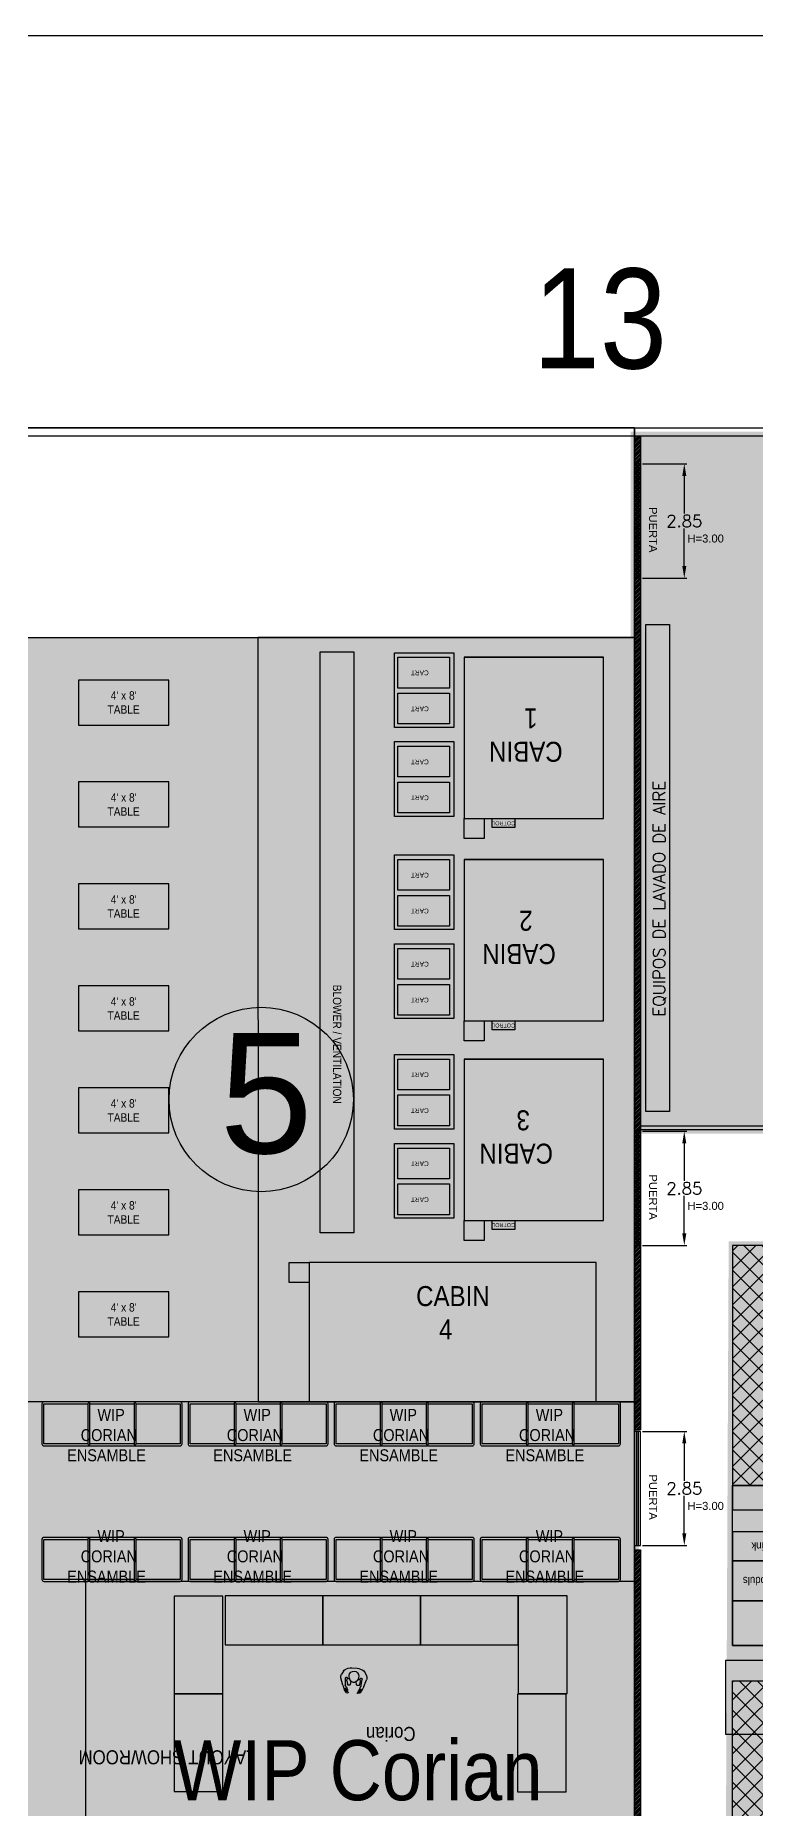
# Model space of a CAD drawing. Header units: millimetres. Extents: x 27 to 199, y 478 to 592.
# Drawn here: x 86.83 to 104.82, y 547.39 to 591.71 of the extents above; entities that cross this region are included whole.
import ezdxf
from ezdxf.lldxf.tags import DXFTag

# ---------------------------------------------------------------- set-up
doc = ezdxf.new("R2010")
doc.units = ezdxf.units.MM
doc.linetypes.add('DASHDOT', pattern=[25.4, 12.7, -6.35, 0, -6.35])
for name, color, linetype in [('1- 3', 3, 'Continuous'), ('1- muro de carga', 5, 'Continuous'), ('8 flmat', 1, 'Continuous'), ('8 hatch 2', 104, 'Continuous'), ('8 text 1', 7, 'Continuous'), ('DIM GENERAL', 1, 'Continuous'), ('ejes', 140, 'DASHDOT'), ('LINEA LIMITE DE ZONIFICACION', 2, 'Continuous')]:
    doc.layers.add(name, color=color, linetype=linetype)
doc.styles.add('ARRAY BASE$0$Standard', font='arial.ttf')
doc.styles.add('ARRAY BASE$0$STYLE1', font='tt0009m_.ttf', dxfattribs={"width": 0.9})
doc.styles.get("Standard").update_dxf_attribs({"font": 'arial.ttf'})
doc.styles.add('TEXTO GENERAL', font='tt0009m_.ttf', dxfattribs={"width": 0.9, "height": 1})
doc.styles.add('TEXTOS', font='romans.shx')
tags = doc.linetypes.add('ARRAY BASE$0$CACHE', pattern=[0.24, 0.12, -0.12]).pattern_tags.tags
tags[6:7] = [DXFTag(74, 4), DXFTag(75, 0), DXFTag(340, '0'), DXFTag(46, 1.0), DXFTag(50, 0.0), DXFTag(44, 0.0), DXFTag(45, 0.0)]
tags[4:5] = [DXFTag(74, 4), DXFTag(75, 0), DXFTag(340, '0'), DXFTag(46, 1.0), DXFTag(50, 0.0), DXFTag(44, 0.0), DXFTag(45, 0.0)]
doc.dimstyles.new('DIM-75P', dxfattribs={"dimtxt": 0.3, "dimasz": 0.3, "dimexe": 0.0675, "dimexo": 0.0468, "dimgap": 0.0375, "dimtad": 0, "dimtih": 1, "dimtoh": 1, "dimzin": 0, "dimdsep": 46, "dimtxsty": 'TEXTOS', "dimcen": 0.3, "dimclrd": 1, "dimclre": 1, "dimclrt": 2, "dimadec": 0, "dimazin": 0, "dimtfac": 1, "dimtmove": 1, "dimatfit": 3, "dimldrblk": 'flecha', "dimfxl": 0.045, "dimtolj": 1, "dimtzin": 0, "dimlwd": -1, "dimlwe": -1, "dimarcsym": 0})
pattern_1 = [(45, (-1108.425183, 463.469737), (-0.0224506403, 0.0224506403), [])]

# ---------------------------------------------------------------- blocks, each defined once
blk = doc.blocks.new('ARRAY BASE$0$CABINA PINTURA')
for p, q in [((5.73, -4.254), (5.73, -0.774)), ((10.784, -4.254), (10.784, -0.774)), ((15.772, -4.254), (15.772, -0.774))]:
    blk.add_line(p, q)
for points in [[(24.34, 0), (5.236, 0), (5.236, -9.411), (24.34, -9.405)], [(5.73, -0.774), (5.73, -4.254), (9.764, -4.254), (9.764, -0.774)], [(10.784, -0.774), (10.784, -4.254), (14.818, -4.254), (14.818, -0.774)], [(15.772, -0.774), (15.772, -4.254), (19.806, -4.254), (19.806, -0.774)], [(20.86, -8.132), (24.34, -8.132), (24.34, -0.955), (20.86, -0.955)], [(9.764, -3.554), (9.764, -2.989), (9.987, -2.989), (9.987, -3.554)], [(14.818, -3.554), (14.818, -2.989), (15.042, -2.989), (15.042, -3.554)], [(19.806, -3.554), (19.806, -2.989), (20.029, -2.989), (20.029, -3.554)], [(9.764, -4.254), (9.764, -3.754), (10.264, -3.754), (10.264, -4.254)], [(14.818, -4.254), (14.818, -3.754), (15.318, -3.754), (15.318, -4.254)], [(19.806, -4.254), (19.806, -3.754), (20.306, -3.754), (20.306, -4.254)], [(7.484, -4.517), (7.484, -5.997), (5.617, -5.997), (5.617, -4.517)], [(6.5, -5.916), (5.73, -5.916), (5.73, -4.623), (6.5, -4.623)], [(7.397, -5.916), (6.627, -5.916), (6.627, -4.623), (7.397, -4.623)], [(9.708, -4.517), (9.708, -5.997), (7.841, -5.997), (7.841, -4.517)], [(8.724, -5.916), (7.954, -5.916), (7.954, -4.623), (8.724, -4.623)], [(9.622, -5.916), (8.852, -5.916), (8.852, -4.623), (9.622, -4.623)], [(12.538, -4.517), (12.538, -5.997), (10.671, -5.997), (10.671, -4.517)], [(11.554, -5.916), (10.784, -5.916), (10.784, -4.623), (11.554, -4.623)], [(12.452, -5.916), (11.682, -5.916), (11.682, -4.623), (12.452, -4.623)], [(14.763, -4.517), (14.763, -5.997), (12.896, -5.997), (12.896, -4.517)], [(13.779, -5.916), (13.009, -5.916), (13.009, -4.623), (13.779, -4.623)], [(14.677, -5.916), (13.907, -5.916), (13.907, -4.623), (14.677, -4.623)], [(17.526, -4.517), (17.526, -5.997), (15.659, -5.997), (15.659, -4.517)], [(16.542, -5.916), (15.772, -5.916), (15.772, -4.623), (16.542, -4.623)], [(17.44, -5.916), (16.67, -5.916), (16.67, -4.623), (17.44, -4.623)], [(19.751, -4.517), (19.751, -5.997), (17.884, -5.997), (17.884, -4.517)], [(18.767, -5.916), (17.997, -5.916), (17.997, -4.623), (18.767, -4.623)], [(19.664, -5.916), (18.894, -5.916), (18.894, -4.623), (19.664, -4.623)], [(20.114, -7.854), (5.594, -7.854), (5.594, -7.01), (20.114, -7.01)], [(20.86, -8.132), (21.36, -8.132), (21.36, -8.632), (20.86, -8.632)], [(5.236, -9.411), (24.34, -9.405), (24.34, -21.331), (5.236, -21.331)], [(6.3, -13.889), (7.425, -13.889), (7.425, -11.639), (6.3, -11.639)], [(8.848, -13.889), (9.973, -13.889), (9.973, -11.639), (8.848, -11.639)], [(11.397, -13.889), (12.522, -13.889), (12.522, -11.639), (11.397, -11.639)], [(13.946, -13.889), (15.071, -13.889), (15.071, -11.639), (13.946, -11.639)], [(16.495, -13.889), (17.62, -13.889), (17.62, -11.639), (16.495, -11.639)], [(19.044, -13.889), (20.169, -13.889), (20.169, -11.639), (19.044, -11.639)], [(21.592, -13.889), (22.717, -13.889), (22.717, -11.639), (21.592, -11.639)], [(6.481, -19.981), (7.606, -19.981), (7.606, -17.731), (6.481, -17.731)], [(9.03, -19.981), (10.155, -19.981), (10.155, -17.731), (9.03, -17.731)], [(11.579, -19.981), (12.704, -19.981), (12.704, -17.731), (11.579, -17.731)], [(14.127, -19.981), (15.252, -19.981), (15.252, -17.731), (14.127, -17.731)], [(16.676, -19.981), (17.801, -19.981), (17.801, -17.731), (16.676, -17.731)], [(19.225, -19.981), (20.35, -19.981), (20.35, -17.731), (19.225, -17.731)], [(21.774, -19.981), (22.899, -19.981), (22.899, -17.731), (21.774, -17.731)]]:
    blk.add_lwpolyline(points, close=True)
at = {"style": 'TEXTO GENERAL'}
for s, width, gutter_width, insert, char_height, attachment_point, rotation in [('\\pi0.563;CABIN\\P\\pi1.1904;1', 2.52479, 12.5, (8.344, -1.233), 0.5, 1, 270), ('\\pi0.73314;CABIN\\P\\pi1.3124;2', 2.86507, 12.5, (13.399, -1.233), 0.5, 1, 270), ('\\pi0.80414;CABIN\\P\\pi1.3811;3', 3.00708, 12.5, (18.387, -1.233), 0.5, 1, 270), ('COTROL', 0.37702, 12.5, (9.931, -2.985), 0.1, 1, 270), ('COTROL', 0.37702, 12.5, (14.985, -2.985), 0.1, 1, 270), ('COTROL', 0.37702, 12.5, (19.973, -2.985), 0.1, 1, 270), ('\\pi0.81778;CABIN\\P\\pi1.3908;4', 3.03436, 12.5, (21.447, -6.275), 0.5, 1, 90), ('\\pi1.1314;CART', 2.56497, 5.958, (6.181, -4.009), 0.11917, 1, 270), ('\\pi1.1314;CART', 2.56497, 5.958, (7.079, -4.009), 0.11917, 1, 270), ('\\pi1.1314;CART', 2.56497, 5.958, (8.406, -4.009), 0.11917, 1, 270), ('\\pi1.1314;CART', 2.56497, 5.958, (9.303, -4.009), 0.11917, 1, 270), ('\\pi1.1314;CART', 2.56497, 5.958, (11.236, -4.009), 0.11917, 1, 270), ('\\pi1.1314;CART', 2.56497, 5.958, (12.133, -4.009), 0.11917, 1, 270), ('\\pi1.1314;CART', 2.56497, 5.958, (13.46, -4.009), 0.11917, 1, 270), ('\\pi1.1314;CART', 2.56497, 5.958, (14.358, -4.009), 0.11917, 1, 270), ('\\pi1.1314;CART', 2.56497, 5.958, (16.223, -4.009), 0.11917, 1, 270), ('\\pi1.1314;CART', 2.56497, 5.958, (17.121, -4.009), 0.11917, 1, 270), ('\\pi1.1314;CART', 2.56497, 5.958, (18.448, -4.009), 0.11917, 1, 270), ('\\pi1.1314;CART', 2.56497, 5.958, (19.346, -4.009), 0.11917, 1, 270), ("4' x 8'\\PTABLE", 189.1384, 60, (6.862, -12.764), 0.2109, 5, 90), ("4' x 8'\\PTABLE", 189.1384, 60, (9.411, -12.764), 0.2109, 5, 90), ("4' x 8'\\PTABLE", 189.1384, 60, (11.96, -12.764), 0.2109, 5, 90), ("4' x 8'\\PTABLE", 189.1384, 60, (14.509, -12.764), 0.2109, 5, 90), ("4' x 8'\\PTABLE", 189.1384, 60, (17.057, -12.764), 0.2109, 5, 90), ("4' x 8'\\PTABLE", 189.1384, 60, (19.606, -12.764), 0.2109, 5, 90), ("4' x 8'\\PTABLE", 189.1384, 60, (22.155, -12.764), 0.2109, 5, 90), ("4' x 8'\\PTABLE", 189.1384, 60, (7.043, -18.856), 0.2109, 5, 90), ("4' x 8'\\PTABLE", 189.1384, 60, (9.592, -18.856), 0.2109, 5, 90), ("4' x 8'\\PTABLE", 189.1384, 60, (12.141, -18.856), 0.2109, 5, 90), ("4' x 8'\\PTABLE", 189.1384, 60, (14.69, -18.856), 0.2109, 5, 90), ("4' x 8'\\PTABLE", 189.1384, 60, (17.239, -18.856), 0.2109, 5, 90), ("4' x 8'\\PTABLE", 189.1384, 60, (19.788, -18.856), 0.2109, 5, 90), ("4' x 8'\\PTABLE", 189.1384, 60, (22.336, -18.856), 0.2109, 5, 90)]:
    blk.add_mtext_dynamic_manual_height_columns(s, width=width, gutter_width=gutter_width, heights=[0], dxfattribs=dict(at, insert=insert, char_height=char_height, attachment_point=attachment_point, rotation=rotation))
at = {"insert": (15.403, -7.432), "char_height": 0.21094, "attachment_point": 5, "style": 'TEXTO GENERAL'}
blk.add_mtext_dynamic_manual_height_columns('BLOWER / VENTILATION', width=284.7754, gutter_width=60, heights=[0], dxfattribs=at)
blk = doc.blocks.new('*D5')
at = {"layer": 'Defpoints', "color": 0, "ltscale": 0.01, "transparency": 16777216}
for p in [(1.352, 1.243), (-1.5, 0.15), (1.352, 0.15)]:
    blk.add_point(p, dxfattribs=at)
at = {"layer": 'DIM GENERAL', "color": 1, "ltscale": 0.01, "transparency": 16777216}
for p, q in [((-1.5, 0.197), (-1.5, 1.31)), ((-1.2, 1.243), (-0.261, 1.243)), ((1.052, 1.243), (0.114, 1.243)), ((1.352, 0.197), (1.352, 1.31))]:
    blk.add_line(p, q, dxfattribs=at)
for points in [[(-1.2, 1.193), (-1.2, 1.293), (-1.5, 1.243)], [(1.052, 1.193), (1.052, 1.293), (1.352, 1.243)]]:
    blk.add_solid(points, dxfattribs=at)
at = {"layer": 'DIM GENERAL', "color": 2, "ltscale": 0.01, "transparency": 16777216, "insert": (-0.074, 1.243), "char_height": 0.3, "attachment_point": 5, "rotation": 90, "style": 'TEXTOS'}
blk.add_mtext('\\A1;2.85', dxfattribs=at)
blk = doc.blocks.new('flecha')
at = {"ltscale": 6}
for points in [[(-0.02, 0.03), (-0.11, 0.13), (-0.12, 0.05), (-0.12, 0.21)], [(-0.02, -0.03), (-0.11, -0.13), (-0.12, -0.05), (-0.12, -0.21)]]:
    blk.add_hatch(color=256, dxfattribs=at).paths.add_polyline_path(points)
for p, q in [((0.01, -0.02), (-0.14, 0.24)), ((0.01, 0.02), (-0.14, -0.24)), ((-0.13, 0.24), (-0.13, 0.03)), ((-0.13, 0.03), (-0.1, 0.12)), ((0, 0), (-0.1, 0.12)), ((0, 0), (-0.1, -0.12)), ((-0.13, -0.02), (-0.13, -0.24)), ((-0.13, -0.02), (-0.1, -0.12))]:
    blk.add_line(p, q, dxfattribs=at)
for points in [[(-0.02, 0.03), (-0.11, 0.13), (-0.12, 0.05), (-0.12, 0.21)], [(-0.02, -0.03), (-0.11, -0.13), (-0.12, -0.05), (-0.12, -0.21)]]:
    blk.add_lwpolyline(points, close=True, dxfattribs=at)
blk = doc.blocks.new('ARRAY BASE$0$KIOSKO DE ARMADO')
h = blk.add_hatch()
h.set_pattern_fill('ANSI37', color=256, scale=0.1, angle=180)
h.set_pattern_definition([(225, (2482.8771, 1339.67897), (0.224506403, -0.224506403), []), (315, (2482.8771, 1339.67897), (0.224506403, 0.224506403), [])])
h.paths.add_polyline_path([(7.2, 10), (0, 10), (0, 4), (7.2, 4)])
for points in [[(7.2, 10), (0, 10), (0, 4), (7.2, 4)], [(0, 4), (7.2, 4), (7.2, 0), (0, 0)], [(7.2, 4), (7.2, 0), (0, 0), (0, 4)], [(6.05, 3.39), (6.05, 4), (0, 4), (0, 3.39)], [(6.303, 2.79), (7.2, 2.79), (7.2, 4), (6.303, 4)], [(5.943, 2.825), (5.943, 3.265), (5.413, 3.265), (5.413, 2.825)], [(2.26, 2.12), (2.26, 2.84), (0, 2.84), (0, 2.12)], [(2.68, 2.78), (2.26, 2.78), (2.26, 2.12), (2.68, 2.12)], [(5.86, 2.79), (7.2, 2.79), (7.2, 0), (5.86, 0)], [(4.53, 2.46), (4.53, 1.12), (5.26, 1.12), (5.26, 2.46)], [(2.43, 1.12), (2.43, 2.12), (0, 2.12), (0, 1.12)], [(2.43, 1.96), (2.43, 1.12), (4.53, 1.12), (4.53, 1.96)], [(5.41, 0), (5.86, 0), (5.86, 2), (5.41, 2)], [(5.18, 0), (5.18, 1.12), (0, 1.12), (0, 0)]]:
    blk.add_lwpolyline(points, close=True)
at = {"attachment_point": 1, "style": 'TEXTO GENERAL'}
for s, insert, char_height, rotation in [('Kiosko Zenith/LSK', (4.722, 6.152), 0.50733, 180), ('Pastry', (6.643, 3.123), 0.2, 90), ('WIP/Empaque', (5.255, 2.761), 0.50733, 180), ('Espresso\\Pstation', (5.875, 2.891), 0.1, 180), ('Hand sink', (2.424, 2.218), 0.1, 90), ('Comp sink', (1.604, 2.382), 0.2, 180), ('Side storage', (4.741, 1.31), 0.2, 90), ('Storage moduls', (1.942, 1.518), 0.2, 180), ('ice tower', (6.357, 1.074), 0.2, 90), ('Hand off', (5.522, 0.609), 0.2, 90), ('Cold berverage', (3.448, 0.377), 0.2, 180)]:
    blk.add_mtext_dynamic_manual_height_columns(s, width=3.63915, gutter_width=2.537, heights=[0], dxfattribs=dict(at, insert=insert, char_height=char_height, rotation=rotation))
at = {"insert": (2.791, 1.689), "char_height": 0.2, "attachment_point": 1, "style": 'TEXTO GENERAL'}
blk.add_mtext_dynamic_manual_height_columns('Warming & brew', width=3.63915, gutter_width=2.537, heights=[0], dxfattribs=at)
blk = doc.blocks.new('10')
h = blk.add_hatch()
h.set_pattern_fill('ANSI37', color=256, scale=0.1, angle=180)
h.set_pattern_definition([(225, (2474.7923, 1329.67897), (0.224506403, -0.224506403), []), (315, (2474.7923, 1329.67897), (0.224506403, 0.224506403), [])])
h.paths.add_polyline_path([(-0.885, -6), (-0.885, -1.448), (-1.274, 0), (-8.085, 0), (-8.085, -6)])
blk.add_lwpolyline([(-1.274, 0), (-8.085, 0), (-8.085, -6), (-0.885, -6), (-0.885, -1.448)])
for points in [[(-8.085, -6), (-0.885, -6), (-0.885, -10), (-8.085, -10)], [(-0.885, -6), (-0.885, -10), (-8.085, -10), (-8.085, -6)], [(-2.035, -6.61), (-2.035, -6), (-8.085, -6), (-8.085, -6.61)], [(-1.782, -7.21), (-0.885, -7.21), (-0.885, -6), (-1.782, -6)], [(-2.141, -7.175), (-2.141, -6.735), (-2.671, -6.735), (-2.671, -7.175)], [(-5.825, -7.88), (-5.825, -7.16), (-8.085, -7.16), (-8.085, -7.88)], [(-5.405, -7.22), (-5.825, -7.22), (-5.825, -7.88), (-5.405, -7.88)], [(-2.225, -7.21), (-0.885, -7.21), (-0.885, -10), (-2.225, -10)], [(-5.655, -8.88), (-5.655, -7.88), (-8.085, -7.88), (-8.085, -8.88)], [(-3.555, -7.54), (-3.555, -8.88), (-2.825, -8.88), (-2.825, -7.54)], [(-5.655, -8.04), (-5.655, -8.88), (-3.555, -8.88), (-3.555, -8.04)], [(-2.675, -10), (-2.225, -10), (-2.225, -8), (-2.675, -8)], [(-2.905, -10), (-2.905, -8.88), (-8.085, -8.88), (-8.085, -10)], [(-24.275, -12.209), (-19.544, -12.209), (-19.544, -10.37), (-24.275, -10.37)], [(-24.239, -27.931), (-19.508, -27.931), (-19.508, -26.092), (-24.239, -26.092)]]:
    blk.add_lwpolyline(points, close=True)
for p in [(-24.099, -10), (-16.054, -10)]:
    blk.add_blockref('ARRAY BASE$0$KIOSKO DE ARMADO', p)
at = {"xscale": -1}
for p, rotation in [((-14.099, -10.88), 90), ((-14.099, -19.594), 90), ((-24.099, -28.48), 180), ((-16.054, -28.48), 180), ((-8.085, -28.48), 180)]:
    blk.add_blockref('ARRAY BASE$0$KIOSKO DE ARMADO', p, dxfattribs=dict(at, rotation=rotation))
at = {"rotation": 270}
for p in [(-12.648, -10.88), (-12.648, -19.594)]:
    blk.add_blockref('ARRAY BASE$0$KIOSKO DE ARMADO', p, dxfattribs=at)
at = {"attachment_point": 1, "style": 'TEXTO GENERAL'}
for s, insert, char_height, rotation in [('Kiosko Zenith/LSK', (-3.363, -3.848), 0.50733, 180), ('Pastry', (-1.442, -6.877), 0.2, 90), ('WIP/Empaque', (-2.83, -7.239), 0.50733, 180), ('Espresso\\Pstation', (-2.21, -7.109), 0.1, 180), ('Comp sink', (-6.481, -7.618), 0.2, 180), ('Hand sink', (-5.661, -7.782), 0.1, 90), ('Side storage', (-3.344, -8.69), 0.2, 90), ('ice tower', (-1.727, -8.926), 0.2, 90), ('Storage moduls', (-6.143, -8.482), 0.2, 180), ('Hand off', (-2.563, -9.391), 0.2, 90), ('Cold berverage', (-4.636, -9.623), 0.2, 180)]:
    blk.add_mtext_dynamic_manual_height_columns(s, width=3.63915, gutter_width=2.537, heights=[0], dxfattribs=dict(at, insert=insert, char_height=char_height, rotation=rotation))
at = {"attachment_point": 1}
for s, insert, char_height, style in [('Warming & brew', (-5.294, -8.311), 0.2, 'TEXTO GENERAL'), ('Tool area', (-23.155, -11.015), 0.5073, 'ARRAY BASE$0$STYLE1'), ('Tool area', (-23.119, -26.737), 0.5073, 'ARRAY BASE$0$STYLE1')]:
    blk.add_mtext_dynamic_manual_height_columns(s, width=3.63915, gutter_width=2.537, heights=[0], dxfattribs=dict(at, insert=insert, char_height=char_height, style=style))
blk = doc.blocks.new('ARRAY BASE$0$BLK90')
at = {"linetype": 'ARRAY BASE$0$CACHE'}
for p, q in [((-170.737534, -30.518141), (-174.014435, -31.846794)), ((-165.055527, -35.353413), (-164.82962, -35.431377)), ((-161.377762, -39.721272), (-161.666, -34.771053)), ((-174.32193, -44.969616), (-171.71785, -47.692654)), ((-171.971207, -43.11137), (-173.23233, -41.265236)), ((-171.897736, -44.764175), (-172.837677, -44.182594)), ((-171.29158, -47.103867), (-172.075592, -46.284042)), ((-171.897736, -44.764175), (-170.094681, -46.404308)), ((-170.323425, -47.081726), (-171.81723, -46.036961)), ((-171.541672, -43.241016), (-170.38324, -42.771317)), ((-170.332184, -47.574886), (-171.239426, -47.141628)), ((-170.165298, -42.379147), (-170.535599, -40.236107)), ((-166.303116, -40.813187), (-167.471375, -39.103008)), ((-164.715164, -40.473137), (-165.873596, -40.942833)), ((-164.739517, -37.821743), (-165.801132, -36.058189)), ((-164.739517, -37.821743), (-164.497208, -40.080963)), ((-163.164398, -39.776585), (-164.572159, -35.786911)), ((-163.260498, -41.262123), (-163.412186, -43.694824)), ((-163.260498, -41.262123), (-162.991013, -40.190163)), ((-163.231171, -44.945724), (-162.495132, -44.456177)), ((-162.991013, -40.190163), (-163.164398, -39.776585)), ((-161.905502, -44.92271), (-162.835205, -45.541065)), ((-162.776245, -44.021645), (-162.43187, -42.231571)), ((-162.426514, -44.369453), (-162.077194, -43.426704)), ((-162.066055, -43.363285), (-162.074387, -42.228951)), ((-161.361252, -43.552372), (-161.836884, -44.835987)), ((-161.377762, -39.721272), (-161.350113, -43.488953)), ((-171.66568, -47.730412), (-170.43042, -48.320324)), ((-170.32077, -48.33477), (-169.222961, -48.131046)), ((-169.353409, -47.428047), (-170.222549, -47.589333))]:
    blk.add_line(p, q, dxfattribs=at)
for centre, radius, start, end in [((-170.361038, -36.152016), 3.2175, 22.074953, 202.066254), ((-172.906967, -37.184288), 5.964749, 5.173717, 22.067799), ((-166.679947, -33.464012), 3.2175, 50.33379, 77.732773), ((-165.139313, -36.002377), 0.654351, 82.637466, 177.74144), ((-164.878052, -34.958088), 3.2175, 3.337429, 50.339516), ((-167.815094, -35.11974), 5.964749, 202.067978, 218.962311), ((-173.423462, -28.599037), 10.806423, 270.88028, 277.35482), ((-168.911682, -36.006607), 4.554427, 218.966507, 238.321701), ((-171.948471, -46.158348), 0.178774, 42.715103, 224.725555), ((-171.675995, -42.909714), 0.3575, 214.301971, 292.075951), ((-169.468704, -36.909218), 3.493774, 238.320335, 262.607529), ((-171.162399, -46.980324), 0.17875, 223.774597, 244.512856), ((-170.517578, -42.440014), 0.3575, 292.065025, 9.763803), ((-170.273239, -46.721344), 0.363864, 262.06086, 60.628738), ((-169.610596, -38.002861), 2.390964, 262.608047, 321.532711), ((-170.47406, -37.316853), 3.493774, 321.532944, 345.819852), ((-171.502396, -37.057045), 4.554427, 345.822811, 5.178623), ((-173.423462, -28.599037), 10.806423, 306.786201, 313.260727), ((-166.007919, -40.61153), 0.3575, 214.364944, 292.066399), ((-166.507584, -35.948009), 0.715, 313.257309, 357.717644), ((-165.252029, -36.008255), 0.715, 18.013397, 53.771713), ((-164.849487, -40.141834), 0.3575, 292.071602, 9.8103), ((-163.063248, -43.797977), 0.363864, 163.560379, 322.049141), ((-162.945572, -45.18512), 0.372667, 140.013275, 287.227173), ((-162.594131, -44.307346), 0.17875, 303.64399, 339.708792), ((-162.253143, -42.227283), 0.178774, 359.550647, 181.289337), ((-162.244812, -43.364597), 0.17875, 339.717196, 0.478137), ((-162.004486, -44.773876), 0.17875, 303.623253, 339.655222), ((-161.52887, -43.490265), 0.17875, 339.691084, 0.447206), ((-171.588654, -47.569111), 0.17875, 223.721497, 244.473404), ((-170.353394, -48.159023), 0.17875, 244.449814, 280.509796), ((-170.255157, -47.413586), 0.17875, 244.542496, 280.522301), ((-169.391647, -47.798748), 0.372667, 296.914612, 84.110321)]:
    blk.add_arc(centre, radius, start, end, dxfattribs=at)
blk = doc.blocks.new('ARRAY BASE$0$BLK91')
at = {"linetype": 'ARRAY BASE$0$CACHE'}
for p, q in [((-164.626251, -30.987196), (-162.824356, -32.48127)), ((-178.073395, -36.43948), (-178.325958, -38.766552)), ((-174.32193, -44.969616), (-177.562561, -41.21648)), ((-174.724579, -39.273827), (-174.832397, -39.48711)), ((-173.001266, -43.765041), (-174.769547, -39.921551)), ((-173.23233, -41.265236), (-173.698685, -39.260338)), ((-172.837677, -44.182594), (-173.001266, -43.765041))]:
    blk.add_line(p, q, dxfattribs=at)
for centre, radius, start, end in [((-174.87468, -36.786652), 3.2175, 146.405884, 173.803436), ((-169.745422, -40.193554), 9.375121, 117.08773, 146.407135), ((-167.988174, -39.481064), 9.375121, 77.734528, 107.0532), ((-175.127243, -39.113728), 3.2175, 173.80069, 220.804153), ((-174.127502, -39.606911), 0.715, 170.33783, 206.090286), ((-174.212494, -39.68119), 0.654351, 46.433598, 141.485168), ((-173.268448, -38.68927), 0.715, 226.416946, 270.880272)]:
    blk.add_arc(centre, radius, start, end, dxfattribs=at)
blk = doc.blocks.new('ARRAY BASE$0$BLK89')
for name in ['ARRAY BASE$0$BLK91', 'ARRAY BASE$0$BLK90']:
    blk.add_blockref(name, (0, 0))
blk = doc.blocks.new('*E60')
at = {"layer": '8 hatch 2', "ltscale": 2, "transparency": 33554483}
h = blk.add_hatch(color=6, dxfattribs=at)
h.dxf.hatch_style = 1
h.paths.add_polyline_path([(79.84, 79.605), (60.15, 79.605), (60.15, 62.261), (84.499, 62.261)])
h = blk.add_hatch(color=110, dxfattribs=at)
h.dxf.hatch_style = 1
h.paths.add_polyline_path([(38.669, 55.463), (60, 55.463), (60, 74.567), (38.669, 74.567)])
h = blk.add_hatch(color=155, dxfattribs=at)
h.dxf.hatch_style = 1
h.paths.add_polyline_path([(85.276, 59.37), (62.451, 59.37), (62.274, 20.89), (86.729, 20.89), (88.034, 20.89), (86.2, 27.719), (88.198, 28.256), (88.19, 29.718), (85.075, 41.313), (89.787, 42.578)])
h = blk.add_hatch(color=130, dxfattribs=at)
h.dxf.hatch_style = 1
h.paths.add_polyline_path([(60, 55.463), (54.026, 55.438), (38.669, 55.463), (38.669, 18.453), (60, 18.453)])
at = {"layer": '8 hatch 2', "ltscale": 2, "transparency": 33554687, "const_width": 0.2}
for points in [[(60, 79.605), (79.84, 79.605), (101.224, 0), (60, 0)], [(60.15, 62.261), (84.499, 62.261), (79.84, 79.605), (60.15, 79.605)], [(85.276, 59.37), (62.451, 59.37), (62.274, 20.89), (86.729, 20.89), (88.034, 20.89), (86.2, 27.719), (88.198, 28.256), (88.19, 29.718), (85.075, 41.313), (89.787, 42.578)]]:
    blk.add_lwpolyline(points, close=True, dxfattribs=at)
at = {"layer": '8 hatch 2', "ltscale": 2}
blk.add_lwpolyline([(38.669, 74.567), (60, 74.567), (60, 18.453), (38.669, 18.453)], close=True, dxfattribs=at)
at = {"layer": '8 hatch 2', "ltscale": 2, "transparency": 33554687, "const_width": 0.2}
blk.add_lwpolyline([(38.669, 55.463), (60, 55.463)], dxfattribs=at)
at = {"layer": '8 text 1', "ltscale": 2}
blk.add_circle((50.673, 63.018), 2.304, dxfattribs=at)
blk.add_text('5', height=3, dxfattribs=at).set_placement((49.631, 61.676))
blk = doc.blocks.new('ARRAY BASE$0$PUERTA TRANSICION')
at = {"color": 1}
for points in [[(-1.5, 0), (1.352, 0), (1.352, 0.15), (-1.5, 0.15)], [(1.352, 0.05), (1.352, 0.1), (-1.5, 0.1), (-1.5, 0.05)]]:
    blk.add_lwpolyline(points, close=True, dxfattribs=at)
at = {"color": 2, "ltscale": 0.01, "insert": (0.263, 1.323), "char_height": 0.2, "attachment_point": 1, "rotation": 90}
blk.add_mtext_dynamic_manual_height_columns('H=3.00', width=0.44515, gutter_width=12.5, heights=[0], dxfattribs=at)
at = {"insert": (-0.529, 0.563), "char_height": 0.2, "attachment_point": 1, "style": 'ARRAY BASE$0$Standard'}
blk.add_mtext_dynamic_manual_height_columns('\\pi0.1067;PUERTA', width=1.32555, gutter_width=13.918, heights=[0.278], dxfattribs=at)
at = {"layer": 'DIM GENERAL', "ltscale": 0.01}
dim = blk.add_linear_dim(base=(1.352, 1.243), p1=(-1.5, 0.15), p2=(1.352, 0.15), angle=180, dimstyle='DIM-75P', dxfattribs=at)
dim.commit()
dim.dimension.update_dxf_attribs({"geometry": '*D5', "text_midpoint": (-0.074, 1.243)})

msp = doc.modelspace()

# ---------------------------------------------------------------- hatches: boundary and pattern name
at = {"ltscale": 0.01}
h = msp.add_hatch(dxfattribs=at)
h.set_pattern_fill('ANSI31', color=1, scale=0.002)
h.set_pattern_definition(pattern_1)
h.paths.add_polyline_path([(101.948, 556.859), (101.798, 556.859), (101.798, 581.701), (101.948, 581.701)])
h = msp.add_hatch(dxfattribs=at)
h.set_pattern_fill('ANSI31', color=1, scale=0.002)
h.set_pattern_definition(pattern_1)
h.paths.add_polyline_path([(101.948, 533.417), (101.798, 533.417), (101.798, 553.859), (101.948, 553.859)])

# ---------------------------------------------------------------- linework, layer by layer
for p, q in [((101.798, 581.898), (41.798, 581.898)), ((101.798, 581.898), (101.798, 502.096)), ((101.798, 581.898), (101.798, 502.096)), ((101.798, 560.729), (101.798, 566.729)), ((101.798, 553.071), (101.798, 557.558))]:
    msp.add_line(p, q)
for points in [[(41.798, 581.898), (121.798, 581.898)], [(101.798, 581.898), (101.798, 569.375)], [(101.798, 569.375), (101.798, 569.375)], [(88.002, 532.865), (101.798, 532.865), (101.798, 553.071), (88.085, 553.071), (88.085, 532.896)]]:
    msp.add_lwpolyline(points)
for points in [[(41.798, 501.898), (101.798, 501.898), (101.798, 581.898), (41.798, 581.898)], [(101.798, 557.558), (80.467, 557.558), (80.467, 520.548), (101.798, 520.548)], [(88.143, 557.508), (88.143, 556.508), (87.043, 556.508), (87.043, 557.508)], [(89.293, 557.508), (89.293, 556.508), (88.193, 556.508), (88.193, 557.508)], [(90.443, 557.508), (90.443, 556.508), (89.343, 556.508), (89.343, 557.508)], [(91.793, 557.508), (91.793, 556.508), (90.693, 556.508), (90.693, 557.508)], [(92.943, 557.508), (92.943, 556.508), (91.843, 556.508), (91.843, 557.508)], [(94.093, 557.508), (94.093, 556.508), (92.993, 556.508), (92.993, 557.508)], [(95.443, 557.508), (95.443, 556.508), (94.343, 556.508), (94.343, 557.508)], [(96.593, 557.508), (96.593, 556.508), (95.493, 556.508), (95.493, 557.508)], [(97.743, 557.508), (97.743, 556.508), (96.643, 556.508), (96.643, 557.508)], [(99.093, 557.508), (99.093, 556.508), (97.993, 556.508), (97.993, 557.508)], [(100.243, 557.508), (100.243, 556.508), (99.143, 556.508), (99.143, 557.508)], [(101.393, 557.508), (101.393, 556.508), (100.293, 556.508), (100.293, 557.508)], [(88.143, 554.121), (88.143, 553.121), (87.043, 553.121), (87.043, 554.121)], [(89.293, 554.121), (89.293, 553.121), (88.193, 553.121), (88.193, 554.121)], [(90.443, 554.121), (90.443, 553.121), (89.343, 553.121), (89.343, 554.121)], [(91.793, 554.121), (91.793, 553.121), (90.693, 553.121), (90.693, 554.121)], [(92.943, 554.121), (92.943, 553.121), (91.843, 553.121), (91.843, 554.121)], [(94.093, 554.121), (94.093, 553.121), (92.993, 553.121), (92.993, 554.121)], [(95.443, 554.121), (95.443, 553.121), (94.343, 553.121), (94.343, 554.121)], [(96.593, 554.121), (96.593, 553.121), (95.493, 553.121), (95.493, 554.121)], [(97.743, 554.121), (97.743, 553.121), (96.643, 553.121), (96.643, 554.121)], [(99.093, 554.121), (99.093, 553.121), (97.993, 553.121), (97.993, 554.121)], [(100.243, 554.121), (100.243, 553.121), (99.143, 553.121), (99.143, 554.121)], [(101.393, 554.121), (101.393, 553.121), (100.293, 553.121), (100.293, 554.121)], [(90.292, 550.263), (91.512, 550.263), (91.512, 552.703), (90.292, 552.703)], [(91.574, 552.706), (91.574, 551.486), (94.014, 551.486), (94.014, 552.706)], [(94.014, 552.706), (94.014, 551.486), (96.454, 551.486), (96.454, 552.706)], [(96.454, 552.706), (96.454, 551.486), (98.894, 551.486), (98.894, 552.706)], [(98.894, 550.266), (100.114, 550.266), (100.114, 552.706), (98.894, 552.706)], [(90.292, 547.823), (91.512, 547.823), (91.512, 550.263), (90.292, 550.263)], [(98.871, 547.81), (100.091, 547.81), (100.091, 550.25), (98.871, 550.25)]]:
    msp.add_lwpolyline(points, close=True)
for points in [[(101.948, 556.859), (101.798, 556.859), (101.798, 581.701), (101.948, 581.701)], [(101.948, 533.417), (101.798, 533.417), (101.798, 553.859), (101.948, 553.859)]]:
    msp.add_lwpolyline(points, close=True, dxfattribs=at)
for points in [[(87.043, 556.458), (88.143, 556.458, 0.414214), (88.193, 556.508), (88.193, 557.508, 0.414214), (88.143, 557.558), (87.043, 557.558, 0.414214), (86.993, 557.508), (86.993, 556.508, 0.414214)], [(88.193, 556.458), (89.293, 556.458, 0.414214), (89.343, 556.508), (89.343, 557.508, 0.414214), (89.293, 557.558), (88.193, 557.558, 0.414214), (88.143, 557.508), (88.143, 556.508, 0.414214)], [(89.343, 556.458), (90.443, 556.458, 0.414214), (90.493, 556.508), (90.493, 557.508, 0.414214), (90.443, 557.558), (89.343, 557.558, 0.414214), (89.293, 557.508), (89.293, 556.508, 0.414214)], [(90.693, 556.458), (91.793, 556.458, 0.414214), (91.843, 556.508), (91.843, 557.508, 0.414214), (91.793, 557.558), (90.693, 557.558, 0.414214), (90.643, 557.508), (90.643, 556.508, 0.414214)], [(91.843, 556.458), (92.943, 556.458, 0.414214), (92.993, 556.508), (92.993, 557.508, 0.414214), (92.943, 557.558), (91.843, 557.558, 0.414214), (91.793, 557.508), (91.793, 556.508, 0.414214)], [(92.993, 556.458), (94.093, 556.458, 0.414214), (94.143, 556.508), (94.143, 557.508, 0.414214), (94.093, 557.558), (92.993, 557.558, 0.414214), (92.943, 557.508), (92.943, 556.508, 0.414214)], [(94.343, 556.458), (95.443, 556.458, 0.414214), (95.493, 556.508), (95.493, 557.508, 0.414214), (95.443, 557.558), (94.343, 557.558, 0.414214), (94.293, 557.508), (94.293, 556.508, 0.414214)], [(95.493, 556.458), (96.593, 556.458, 0.414214), (96.643, 556.508), (96.643, 557.508, 0.414214), (96.593, 557.558), (95.493, 557.558, 0.414214), (95.443, 557.508), (95.443, 556.508, 0.414214)], [(96.643, 556.458), (97.743, 556.458, 0.414214), (97.793, 556.508), (97.793, 557.508, 0.414214), (97.743, 557.558), (96.643, 557.558, 0.414214), (96.593, 557.508), (96.593, 556.508, 0.414214)], [(97.993, 556.458), (99.093, 556.458, 0.414214), (99.143, 556.508), (99.143, 557.508, 0.414214), (99.093, 557.558), (97.993, 557.558, 0.414214), (97.943, 557.508), (97.943, 556.508, 0.414214)], [(99.143, 556.458), (100.243, 556.458, 0.414214), (100.293, 556.508), (100.293, 557.508, 0.414214), (100.243, 557.558), (99.143, 557.558, 0.414214), (99.093, 557.508), (99.093, 556.508, 0.414214)], [(100.293, 556.458), (101.393, 556.458, 0.414214), (101.443, 556.508), (101.443, 557.508, 0.414214), (101.393, 557.558), (100.293, 557.558, 0.414214), (100.243, 557.508), (100.243, 556.508, 0.414214)], [(87.043, 553.071), (88.143, 553.071, 0.414214), (88.193, 553.121), (88.193, 554.121, 0.414214), (88.143, 554.171), (87.043, 554.171, 0.414214), (86.993, 554.121), (86.993, 553.121, 0.414214)], [(88.193, 553.071), (89.293, 553.071, 0.414214), (89.343, 553.121), (89.343, 554.121, 0.414214), (89.293, 554.171), (88.193, 554.171, 0.414214), (88.143, 554.121), (88.143, 553.121, 0.414214)], [(89.343, 553.071), (90.443, 553.071, 0.414214), (90.493, 553.121), (90.493, 554.121, 0.414214), (90.443, 554.171), (89.343, 554.171, 0.414214), (89.293, 554.121), (89.293, 553.121, 0.414214)], [(90.693, 553.071), (91.793, 553.071, 0.414214), (91.843, 553.121), (91.843, 554.121, 0.414214), (91.793, 554.171), (90.693, 554.171, 0.414214), (90.643, 554.121), (90.643, 553.121, 0.414214)], [(91.843, 553.071), (92.943, 553.071, 0.414214), (92.993, 553.121), (92.993, 554.121, 0.414214), (92.943, 554.171), (91.843, 554.171, 0.414214), (91.793, 554.121), (91.793, 553.121, 0.414214)], [(92.993, 553.071), (94.093, 553.071, 0.414214), (94.143, 553.121), (94.143, 554.121, 0.414214), (94.093, 554.171), (92.993, 554.171, 0.414214), (92.943, 554.121), (92.943, 553.121, 0.414214)], [(94.343, 553.071), (95.443, 553.071, 0.414214), (95.493, 553.121), (95.493, 554.121, 0.414214), (95.443, 554.171), (94.343, 554.171, 0.414214), (94.293, 554.121), (94.293, 553.121, 0.414214)], [(95.493, 553.071), (96.593, 553.071, 0.414214), (96.643, 553.121), (96.643, 554.121, 0.414214), (96.593, 554.171), (95.493, 554.171, 0.414214), (95.443, 554.121), (95.443, 553.121, 0.414214)], [(96.643, 553.071), (97.743, 553.071, 0.414214), (97.793, 553.121), (97.793, 554.121, 0.414214), (97.743, 554.171), (96.643, 554.171, 0.414214), (96.593, 554.121), (96.593, 553.121, 0.414214)], [(97.993, 553.071), (99.093, 553.071, 0.414214), (99.143, 553.121), (99.143, 554.121, 0.414214), (99.093, 554.171), (97.993, 554.171, 0.414214), (97.943, 554.121), (97.943, 553.121, 0.414214)], [(99.143, 553.071), (100.243, 553.071, 0.414214), (100.293, 553.121), (100.293, 554.121, 0.414214), (100.243, 554.171), (99.143, 554.171, 0.414214), (99.093, 554.121), (99.093, 553.121, 0.414214)], [(100.293, 553.071), (101.393, 553.071, 0.414214), (101.443, 553.121), (101.443, 554.121, 0.414214), (101.393, 554.171), (100.293, 554.171, 0.414214), (100.243, 554.121), (100.243, 553.121, 0.414214)]]:
    msp.add_lwpolyline(points, format="xyb", close=True)
at = {"layer": '1- 3'}
for p, q in [((101.948, 564.457), (126.271, 564.457)), ((126.297, 564.357), (101.948, 564.357))]:
    msp.add_line(p, q, dxfattribs=at)
msp.add_lwpolyline([(102.084, 576.987), (102.668, 576.987), (102.668, 564.814), (102.084, 564.814)], close=True, dxfattribs=at)
at = {"layer": '1- muro de carga', "ltscale": 2}
msp.add_lwpolyline([(26.501, 591.706), (198.723, 591.706), (198.723, 477.995), (26.501, 477.995)], close=True, dxfattribs=at)
at = {"layer": '1- muro de carga', "lineweight": 25}
for points in [[(31.563, 581.898), (121.798, 581.898), (143.283, 501.898), (31.563, 501.898)], [(31.563, 581.701), (121.638, 581.701), (143.022, 502.096), (31.563, 502.096)]]:
    msp.add_lwpolyline(points, dxfattribs=at)
at = {"layer": '8 flmat', "ltscale": 2}
for points in [[(90.41, 572.904, 2.5, 2.5, 0), (90.874, 572.904, 5, 0, 0), (91.813, 572.904, 0, 0, 0)], [(93.912, 563.545, 2.5, 2.5, 0), (93.448, 563.545, 5, 0, 0), (92.509, 563.545, 0, 0, 0)], [(100.139, 555.164, 2.5, 2.5, 0), (100.603, 555.164, 5, 0, 0), (101.542, 555.164, 0, 0, 0)]]:
    msp.add_lwpolyline(points, format="xyseb", dxfattribs=at)
at = {"layer": 'ejes', "ltscale": 2}
msp.add_line((101.948, 564.457), (101.948, 564.357), dxfattribs=at)

# ---------------------------------------------------------------- block references
at = {"color": 1}
msp.add_blockref('*E60', (41.798, 502.096), dxfattribs=at)
at = {"rotation": 270}
for name, p in [('ARRAY BASE$0$PUERTA TRANSICION', (101.798, 579.497)), ('ARRAY BASE$0$CABINA PINTURA', (101.798, 581.898)), ('ARRAY BASE$0$PUERTA TRANSICION', (101.798, 562.819)), ('ARRAY BASE$0$PUERTA TRANSICION', (101.798, 555.321))]:
    msp.add_blockref(name, p, dxfattribs=at)
msp.add_blockref('10', (128.348, 561.466))
at = {"extrusion": (0, 0, -1), "xscale": 0.03752000000001166, "yscale": 0.03752000000001166, "zscale": -0.03752000000004788, "rotation": 341.977039381479}
msp.add_blockref('ARRAY BASE$0$BLK89', (-88.29, 550.021, -0.002), dxfattribs=at)

# ---------------------------------------------------------------- texts
at = {"style": 'TEXTO GENERAL', "width": 0.9}
for s, p in [('WIP', (88.38, 557.083)), ('WIP', (92.03, 557.083)), ('WIP', (95.68, 557.083)), ('WIP', (99.33, 557.083)), ('CORIAN', (87.961, 556.578)), ('CORIAN', (91.611, 556.578)), ('CORIAN', (95.261, 556.578)), ('CORIAN', (98.911, 556.578)), ('ENSAMBLE', (87.623, 556.073)), ('ENSAMBLE', (91.273, 556.073)), ('ENSAMBLE', (94.923, 556.073)), ('ENSAMBLE', (98.573, 556.073)), ('WIP', (88.38, 554.052)), ('WIP', (92.03, 554.052)), ('WIP', (95.68, 554.052)), ('WIP', (99.33, 554.052)), ('CORIAN', (87.961, 553.547)), ('CORIAN', (91.611, 553.547)), ('CORIAN', (95.261, 553.547)), ('CORIAN', (98.911, 553.547)), ('ENSAMBLE', (87.623, 553.041)), ('ENSAMBLE', (91.273, 553.041)), ('ENSAMBLE', (94.923, 553.041)), ('ENSAMBLE', (98.573, 553.041))]:
    msp.add_text(s, height=0.3, dxfattribs=at).set_placement(p)
at = {"char_height": 2.5, "attachment_point": 1, "style": 'TEXTO GENERAL'}
for s, width, insert in [('13', 25.04472, (99.26, 585.883)), ('{\\H0.6x;WIP Corian} ', 88.70691, (90.27, 549.102))]:
    msp.add_mtext_dynamic_manual_height_columns(s, width=width, gutter_width=62.5, heights=[0], dxfattribs=dict(at, insert=insert))
at = {"insert": (96.328, 548.5), "char_height": 0.35, "attachment_point": 1, "rotation": 180, "style": 'TEXTO GENERAL'}
msp.add_mtext_dynamic_manual_height_columns('\\pi3.9981;LAYOUT SHOWROOM\\P\\pi0;Corian ', width=11.46588, gutter_width=62.5, heights=[11.466], dxfattribs=at)
at = {"layer": 'LINEA LIMITE DE ZONIFICACION', "color": 2, "ltscale": 0.01, "insert": (102.425, 570.134), "char_height": 0.3, "width": 8.36628, "attachment_point": 5, "rotation": 90, "style": 'TEXTOS'}
msp.add_mtext('EQUIPOS DE LAVADO DE AIRE', dxfattribs=at)

doc.saveas('drawing.dxf')
